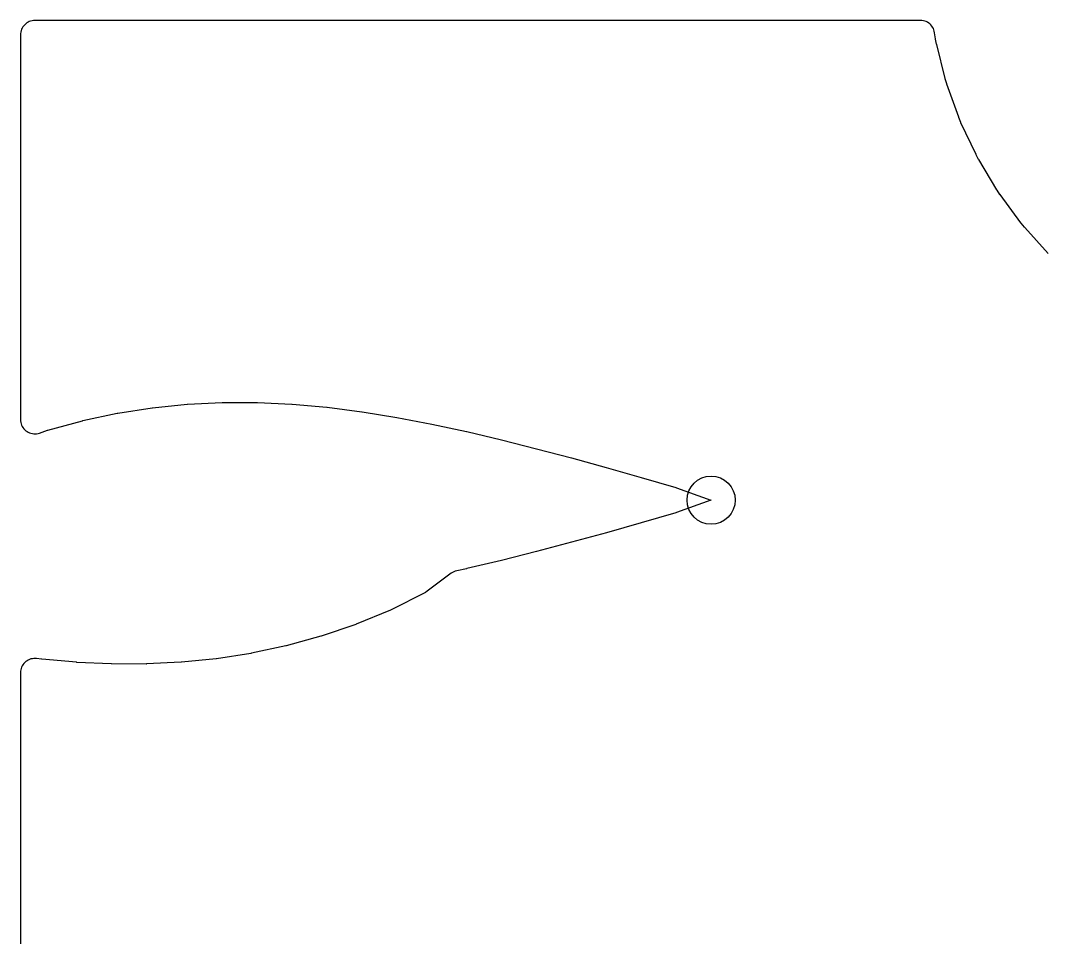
# Model space of a CAD drawing. Header units: millimetres. Extents: x -70 to 70, y -70 to 70.
# Drawn here: x 1.4 to 19.32, y -46.57 to -30.54 of the extents above; entities that cross this region are included whole.
import ezdxf

# ---------------------------------------------------------------- set-up
doc = ezdxf.new("R2010")
doc.units = ezdxf.units.MM
doc.layers.add('CUT_INNER', color=6, linetype='Continuous')
doc.layers.add('ENGRAVE', color=7, linetype='Continuous')

msp = doc.modelspace()

# ---------------------------------------------------------------- linework, layer by layer
at = {"layer": 'CUT_INNER'}
msp.add_lwpolyline([(19.3722, -34.6092), (18.96, -34.1544), (18.956, -34.1497), (18.8987, -34.0799), (18.8949, -34.0751), (18.5292, -33.582), (18.5257, -33.577), (18.4755, -33.5019), (18.4722, -33.4967), (18.1566, -32.9702), (18.1536, -32.9648), (18.111, -32.8852), (18.1083, -32.8797), (17.8458, -32.3248), (17.8433, -32.3192), (17.8088, -32.2357), (17.8065, -32.23), (17.5997, -31.652), (17.5978, -31.6462), (17.5716, -31.5598), (17.57, -31.5538), (17.4208, -30.9584), (17.4195, -30.9524), (17.4018, -30.8638), (17.4008, -30.8578), (17.3848, -30.7503), (17.3798, -30.7254), (17.3723, -30.7011), (17.3624, -30.6777), (17.3502, -30.6555), (17.3357, -30.6346), (17.3192, -30.6153), (17.3008, -30.5977), (17.2808, -30.5821), (17.2593, -30.5686), (17.2365, -30.5574), (17.2126, -30.5485), (17.188, -30.5422), (17.1629, -30.5383), (17.1376, -30.537), (1.654, -30.537), (1.6295, -30.5382), (1.6052, -30.5418), (1.5814, -30.5478), (1.5583, -30.556), (1.5362, -30.5665), (1.5151, -30.5791), (1.4954, -30.5937), (1.4772, -30.6102), (1.4607, -30.6284), (1.4461, -30.6481), (1.4335, -30.6692), (1.423, -30.6913), (1.4148, -30.7144), (1.4088, -30.7382), (1.4052, -30.7625), (1.404, -30.787), (1.404, -37.5145), (1.4052, -37.5394), (1.409, -37.5641), (1.4152, -37.5883), (1.4237, -37.6118), (1.4346, -37.6343), (1.4476, -37.6555), (1.4627, -37.6754), (1.4797, -37.6937), (1.4985, -37.7102), (1.5188, -37.7247), (1.5405, -37.7372), (1.5632, -37.7474), (1.5869, -37.7553), (1.6113, -37.7608), (1.6361, -37.7638), (1.6611, -37.7644), (1.686, -37.7624), (1.7105, -37.758), (1.7346, -37.7511), (1.8754, -37.7032), (1.8825, -37.701), (2.4859, -37.535), (2.4929, -37.5333), (3.0964, -37.4041), (3.1033, -37.4029), (3.7069, -37.3086), (3.7136, -37.3077), (4.3174, -37.2467), (4.3239, -37.2462), (4.928, -37.2169), (4.9342, -37.2167), (5.5387, -37.2172), (5.5444, -37.2173), (6.1493, -37.2457), (6.1546, -37.246), (6.7601, -37.3), (6.7648, -37.3005), (7.3708, -37.3779), (7.3749, -37.3785), (7.9815, -37.4766), (7.985, -37.4772), (8.5922, -37.5934), (8.5952, -37.594), (9.203, -37.7255), (9.2053, -37.726), (9.8137, -37.8702), (9.8155, -37.8706), (10.4243, -38.0247), (10.4257, -38.025), (11.0345, -38.1864), (11.6451, -38.3537), (12.2557, -38.5256), (12.257, -38.526), (12.8632, -38.7036), (12.8703, -38.7059), (13.4712, -38.9219), (13.4764, -38.924), (13.4712, -38.9262), (12.8703, -39.1421), (12.8632, -39.1444), (12.257, -39.3221), (12.2557, -39.3224), (11.6467, -39.4938), (11.0365, -39.6611), (10.4257, -39.823), (10.4243, -39.8233), (9.8155, -39.9774), (9.8137, -39.9778), (9.2053, -40.122), (9.203, -40.1225), (9.0312, -40.1597), (9.0057, -40.1667), (8.981, -40.1763), (8.9575, -40.1885), (8.9354, -40.2031), (8.4929, -40.5306), (8.4886, -40.5335), (8.484, -40.5361), (7.8826, -40.8414), (7.8738, -40.8454), (7.2715, -41.0946), (7.264, -41.0974), (6.6609, -41.3027), (6.6538, -41.3049), (6.0504, -41.4708), (6.0434, -41.4725), (5.4399, -41.6017), (5.4331, -41.603), (4.8294, -41.6973), (4.8227, -41.6982), (4.2189, -41.7592), (4.2124, -41.7596), (3.6083, -41.789), (3.6021, -41.7892), (2.9977, -41.7887), (2.9919, -41.7886), (2.387, -41.7602), (2.3817, -41.7599), (1.7763, -41.7059), (1.7716, -41.7053), (1.6856, -41.6944), (1.6608, -41.6925), (1.6358, -41.693), (1.611, -41.6961), (1.5867, -41.7016), (1.563, -41.7095), (1.5403, -41.7197), (1.5186, -41.7322), (1.4984, -41.7467), (1.4796, -41.7632), (1.4626, -41.7815), (1.4476, -41.8014), (1.4345, -41.8227), (1.4237, -41.8451), (1.4151, -41.8686), (1.409, -41.8928), (1.4052, -41.9174), (1.404, -41.9424), (1.404, -59.1633)], dxfattribs=at)
at = {"layer": 'ENGRAVE'}
msp.add_circle((13.4772, -38.924), 0.4212, dxfattribs=at)

doc.saveas('drawing.dxf')
